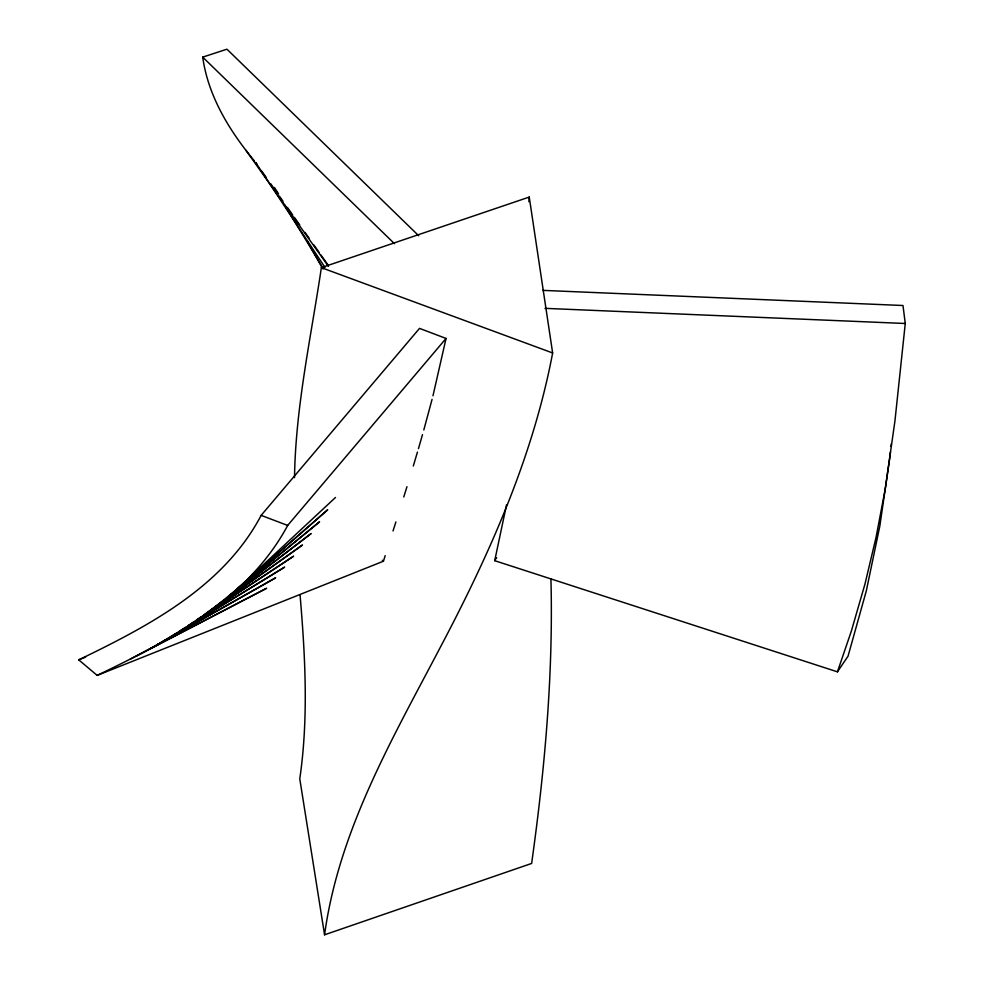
<?xml version="1.0" encoding="UTF-8"?>
<svg xmlns="http://www.w3.org/2000/svg" width="984" height="984" viewBox="0 0 984 984"><rect width="100%" height="100%" fill="white"/><g stroke="black" fill="none" stroke-linecap="round" stroke-linejoin="round"><path stroke-width="1.48" d="M294.511 477.658C295.569 406.847 311.018 337.426 321.362 267.66L529.244 197.071L552.639 352.961C533.057 456.601 489.651 553.844 440.684 646.611C392.69 738.221 338.717 830.57 324.572 934.8L531.631 863.448C544.828 769.156 553.389 673.929 550.929 578.629M528.875 201.757L529.244 197.071M542.688 290.366L902.98 305.507L905.268 323.49L894.948 420.894L885.231 489.073L876.018 537.522L864.973 584.041L851.406 630.916L837.433 671.838L494.718 560.683L506.551 504.681M891.074 446.404L891.369 443.649M889.966 456.133L890.446 451.951M889.807 457.523L879.807 526.182L866.289 590.966L848.048 656.156L837.433 671.838M385.199 555.64L383.44 561.212L97.17 675.393L78.732 659.846C148.523 626.082 223.577 586.821 261.141 515.37L419.516 328.385L446.047 338.447L432.972 395.814M432.062 399.369L423.809 429.971M422.493 434.645L418.458 448.63M417.437 452.111L413.305 465.998M406.97 486.699L403.772 496.981M395.888 521.951L393.022 530.966M446.047 338.447L287.672 525.431C248.079 599.514 169.924 640.363 97.17 675.393M494.718 560.683L495.382 559.699M496.047 558.727L496.711 557.743M235.951 590.216L335.507 497.461M230.01 595.394L327.721 509.749L223.909 600.461L319.591 521.778L211.314 610.228L311.141 533.525L226.197 598.247M223.774 600.092L198.288 619.514L302.469 544.988L241.191 588.432M201.179 616.796L184.918 628.321L293.626 556.181L214.647 608.173M203.676 615.025L238.694 590.203M185.349 627.46L171.339 636.673L284.659 567.116L178.584 631.814M187.895 625.775L194.266 621.581M196.812 619.908L203.184 615.713M205.73 614.041L212.101 609.846M175.964 633.413L157.625 644.594L275.655 577.805L150.761 648.382M137.071 655.664L266.664 588.247L130.269 659.169M78.732 659.846L85.62 657.103M254.315 160.835C229.555 130.921 208.128 96.248 202.716 57.121L226.947 49.2L418.717 235.766M544.988 308.349L905.268 323.49M321.362 267.66L552.639 352.961M261.141 515.37L287.672 525.431M382.296 560.253L383.44 561.212M202.716 57.121L394.473 243.7M245.865 150.208L328.459 266.393M257.328 164.857L255.569 162.36L325.003 267.439M261.744 171.118L266.172 177.378M270.588 183.627L277.648 193.639M279.419 196.148L282.949 201.154M287.365 207.403L292.666 214.918M294.425 217.415L299.726 224.93M305.028 232.433L309.443 238.694M313.859 244.942L319.16 252.458M320.919 254.954L327.992 264.967M274.413 187.477L278.583 193.897M284.364 204.672L323.355 268.693M307.057 240.625L322.691 268.743M324.572 934.8L299.776 778.873C308.644 717.877 305.261 656.008 300.046 594.853"/></g></svg>
